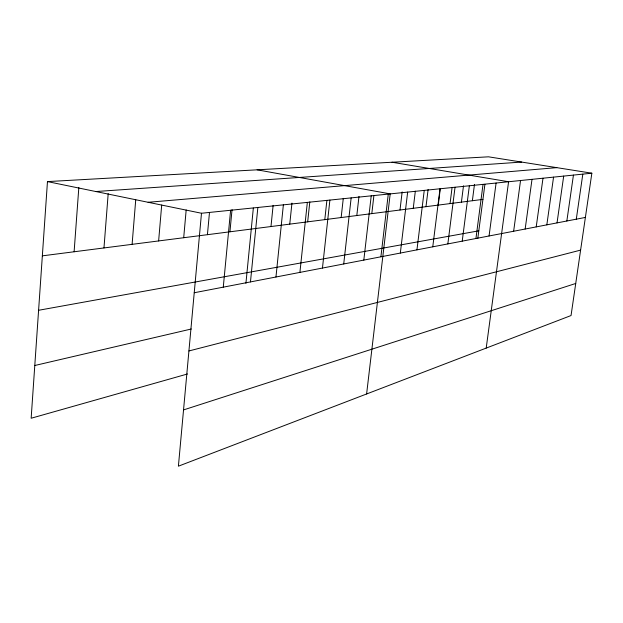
<?xml version="1.0" encoding="UTF-8"?>
<svg xmlns="http://www.w3.org/2000/svg" width="623" height="623" viewBox="0 0 623 623"><rect width="100%" height="100%" fill="white"/><g stroke="black" fill="none" stroke-linecap="round" stroke-linejoin="round"><path stroke-width="0.93" d="M591.85 173.202L201.486 213.253L178.404 466.183L571.042 315.542L591.85 173.202L488.518 156.817L47.465 181.597L31.15 418.243L187.492 373.979M74.114 251.77L78.833 187.476M103.971 247.946L108.192 193.628M132.099 244.341L135.736 199.773M158.631 240.937L161.692 205.076M183.699 237.729L186.176 209.974M207.428 234.684L209.468 212.607M223.275 287.156L230.611 210.263M229.926 231.803L232.044 209.608M245.921 283.317L253.343 208.043M250.462 281.923L257.852 207.467M270.982 226.538L273.131 205.333M275.958 277.017L283.372 204.85M289.757 224.132L291.953 203.075M299.904 272.399L307.341 202.389M307.676 221.835L309.81 201.852M324.793 219.646L326.888 200.372M322.457 268.061L329.894 200.076M341.155 217.544L343.289 198.355M343.725 263.965L351.154 197.896M356.815 215.542L358.98 196.409M363.816 260.095L371.222 195.832M371.814 213.619L373.909 195.49M380.902 256.731L388.324 193.675M366.612 393.977L390.2 193.885L257.112 169.814M399.997 210.006L402.154 191.923M400.324 253.07L407.66 192.094M413.251 208.308L415.331 191.175M416.951 249.87L424.247 190.397M425.992 206.672L428.102 189.532M432.767 246.817L440.017 188.777M438.249 205.099L440.274 188.886M450.047 203.589L452.103 187.336M447.844 243.92L455.039 187.235M461.409 202.132L463.496 185.833M462.219 241.148L469.36 185.763M472.366 200.731L474.485 184.361M475.941 238.508L483.035 184.361M477.81 238.407L484.92 184.244M489.063 235.985L496.095 183.022M486.205 348.086L508.586 181.745L392.023 162.237M513.64 231.25L520.548 180.514M525.158 229.03L532.011 179.338M536.216 226.904L542.999 178.209M546.83 224.856L553.551 177.127M557.032 222.894L563.69 176.091M566.844 221.001L573.44 175.086M576.291 219.187L582.817 174.129M183.536 409.918L575.73 283.473M188.917 350.959L580.605 250.119M34.787 365.499L191.316 328.999M194.228 292.748L585.379 217.435M38.595 310.285L478.807 230.829M42.341 255.843L482.934 199.376M148.118 202.28L556.806 167.642M95.817 191.534L521.685 162.073M47.465 181.597L201.486 213.253"/></g></svg>
